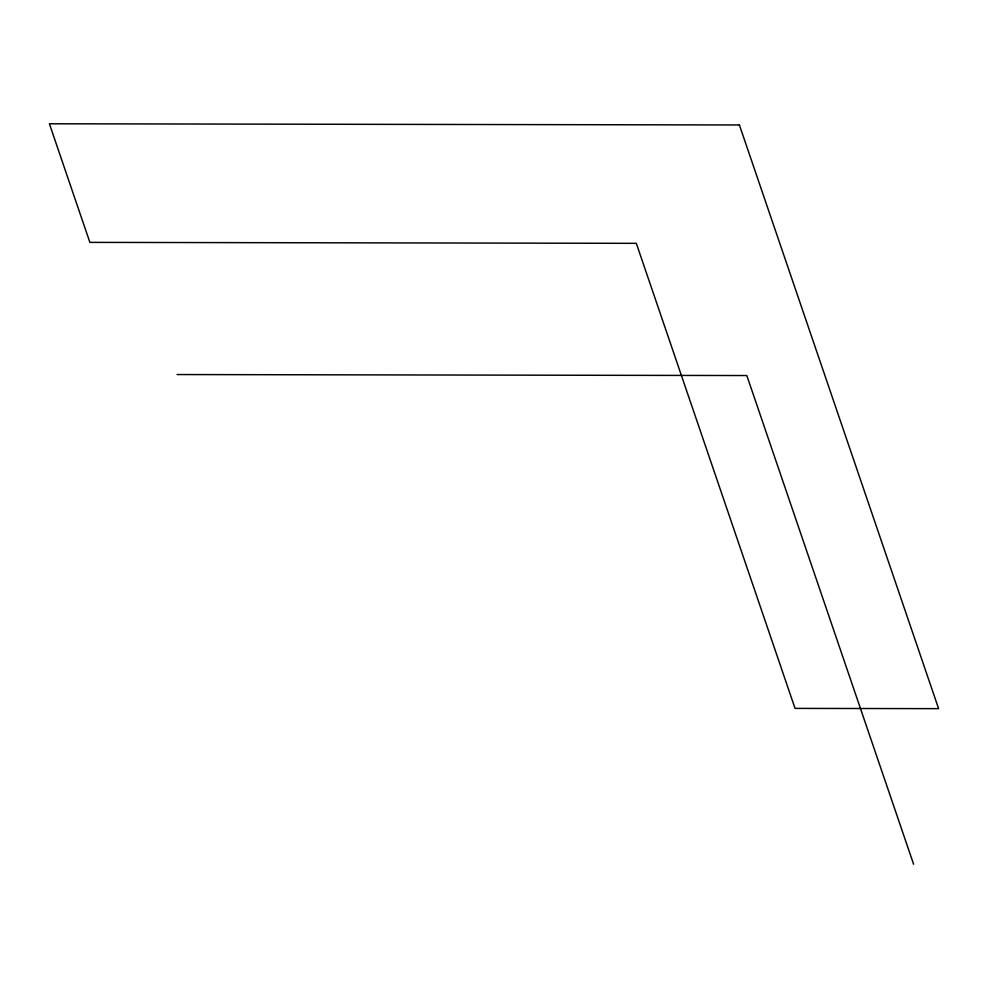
<?xml version="1.0" encoding="UTF-8"?>
<svg xmlns="http://www.w3.org/2000/svg" width="988" height="988" viewBox="0 0 988 988"><rect width="100%" height="100%" fill="white"/><g stroke="black" fill="none" stroke-linecap="round" stroke-linejoin="round"><path stroke-width="1.48" d="M177.062 374.551L746.817 375.539L913.604 864.228M739.395 124.97L49.4 123.772L89.883 242.381L636.309 243.332L795.044 708.396L938.6 708.643L739.395 124.97"/></g></svg>
